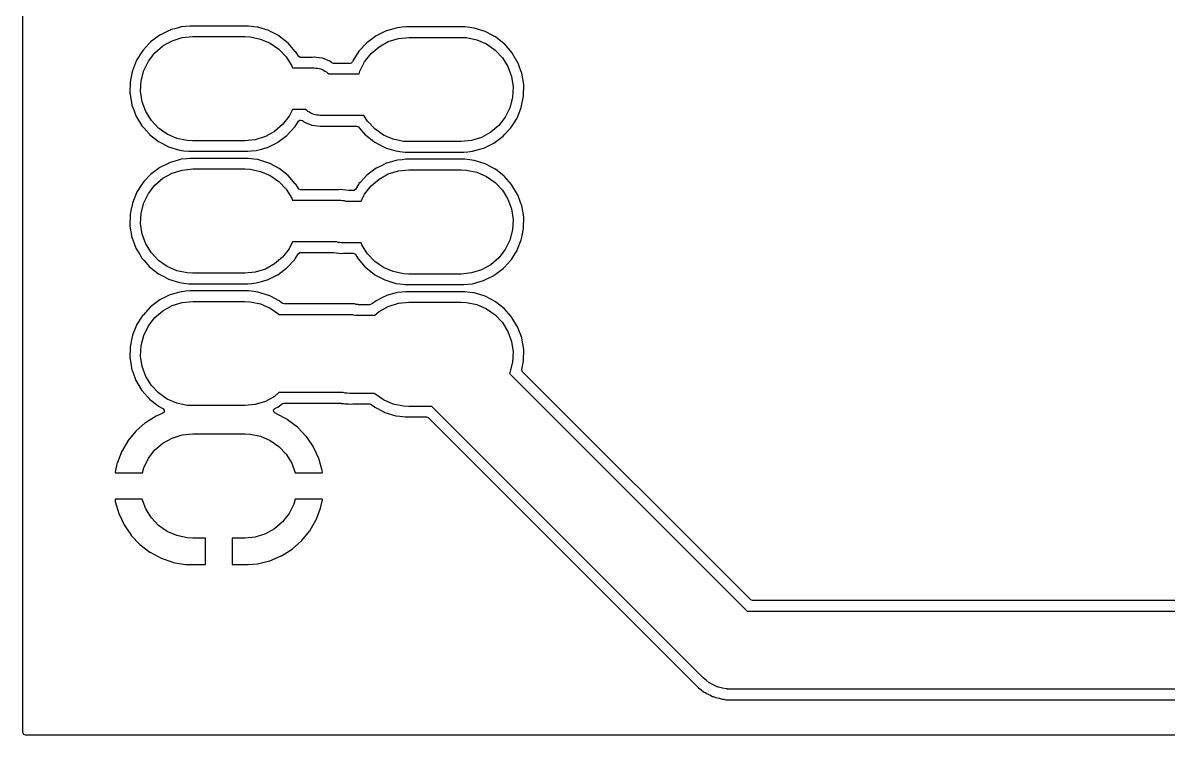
# Model space of a CAD drawing. Extents: x 114 to 158, y -94 to -66.7.
# Drawn here: x 114.05 to 136.01, y -93.98 to -80.32 of the extents above; entities that cross this region are included whole.
import ezdxf

# ---------------------------------------------------------------- set-up
doc = ezdxf.new("R2010")
doc.units = 0
doc.layers.add('BLACK', color=7, linetype='CONTINUOUS')

msp = doc.modelspace()

# ---------------------------------------------------------------- linework, layer by layer
at = {"layer": 'BLACK', "linetype": 'CONTINUOUS'}
for p, q in [((114.05, -93.9353), (114.05, -66.7439)), ((116.675, -80.5568), (116.498, -80.6888)), ((116.844, -80.4738), (116.675, -80.5568)), ((116.871, -80.4602), (116.844, -80.4738)), ((116.873, -80.4592), (116.871, -80.4602)), ((116.871, -80.4602), (116.871, -80.4602)), ((116.875, -80.4586), (116.873, -80.4592)), ((117.01, -80.4207), (116.875, -80.4586)), ((116.875, -80.4586), (116.875, -80.4586)), ((117.085, -80.3993), (117.01, -80.4207)), ((117.088, -80.3991), (117.085, -80.3993)), ((117.176, -80.391), (117.088, -80.3991)), ((117.088, -80.3991), (117.088, -80.3991)), ((117.249, -80.3843), (117.176, -80.391)), ((118.377, -80.3843), (117.249, -80.3843)), ((118.476, -80.3961), (118.377, -80.3843)), ((118.554, -80.4052), (118.476, -80.3961)), ((118.556, -80.4055), (118.554, -80.4052)), ((118.554, -80.4052), (118.554, -80.4052)), ((118.767, -80.4709), (118.556, -80.4055)), ((118.769, -80.472), (118.767, -80.4709)), ((118.795, -80.4861), (118.769, -80.472)), ((118.769, -80.472), (118.769, -80.472)), ((118.962, -80.5737), (118.795, -80.4861)), ((118.964, -80.5751), (118.962, -80.5737)), ((119.133, -80.7089), (118.964, -80.5751)), ((120.82, -80.572), (120.643, -80.704)), ((120.923, -80.5213), (120.82, -80.572)), ((121.016, -80.4754), (120.923, -80.5213)), ((121.018, -80.4744), (121.016, -80.4754)), ((121.016, -80.4754), (121.016, -80.4754)), ((121.02, -80.4738), (121.018, -80.4744)), ((121.208, -80.4207), (121.02, -80.4738)), ((121.02, -80.4738), (121.02, -80.4738)), ((121.23, -80.4145), (121.208, -80.4207)), ((121.233, -80.4143), (121.23, -80.4145)), ((121.321, -80.4062), (121.233, -80.4143)), ((121.233, -80.4143), (121.233, -80.4143)), ((121.394, -80.3995), (121.321, -80.4062)), ((122.522, -80.3995), (121.394, -80.3995)), ((122.621, -80.4113), (122.522, -80.3995)), ((122.698, -80.4204), (122.621, -80.4113)), ((122.701, -80.4207), (122.698, -80.4204)), ((122.698, -80.4204), (122.698, -80.4204)), ((122.911, -80.4861), (122.701, -80.4207)), ((122.913, -80.4872), (122.911, -80.4861)), ((123.046, -80.5568), (122.913, -80.4872)), ((122.913, -80.4872), (122.913, -80.4872)), ((123.107, -80.5889), (123.046, -80.5568)), ((116.463, -80.7271), (116.349, -80.8509)), ((116.497, -80.6905), (116.463, -80.7271)), ((116.498, -80.6888), (116.497, -80.6905)), ((116.581, -80.8952), (116.734, -80.7637)), ((116.734, -80.7637), (116.911, -80.6657)), ((116.911, -80.6657), (117.104, -80.6052)), ((117.104, -80.6052), (117.305, -80.5848)), ((117.305, -80.5848), (118.305, -80.5848)), ((118.305, -80.5848), (118.41, -80.5903)), ((118.41, -80.5903), (118.608, -80.6316)), ((118.608, -80.6316), (118.793, -80.7119)), ((118.793, -80.7119), (118.959, -80.8278)), ((119.135, -80.7103), (119.133, -80.7089)), ((119.133, -80.7089), (119.133, -80.7089)), ((119.137, -80.7119), (119.135, -80.7103)), ((119.273, -80.868), (119.137, -80.7119)), ((119.137, -80.7119), (119.137, -80.7119)), ((120.643, -80.704), (120.493, -80.8661)), ((120.726, -80.9104), (120.879, -80.7789)), ((120.879, -80.7789), (121.056, -80.6809)), ((121.056, -80.6809), (121.249, -80.6204)), ((121.249, -80.6204), (121.45, -80.6)), ((121.45, -80.6), (122.45, -80.6)), ((122.45, -80.6), (122.555, -80.6055)), ((122.555, -80.6055), (122.752, -80.6468)), ((122.752, -80.6468), (122.938, -80.7271)), ((122.938, -80.7271), (123.103, -80.843)), ((123.108, -80.5903), (123.107, -80.5889)), ((123.278, -80.7241), (123.108, -80.5903)), ((123.28, -80.7255), (123.278, -80.7241)), ((123.278, -80.7241), (123.278, -80.7241)), ((123.281, -80.7271), (123.28, -80.7255)), ((123.424, -80.8897), (123.281, -80.7271)), ((123.281, -80.7271), (123.281, -80.7271)), ((116.338, -80.868), (116.231, -81.0374)), ((116.347, -80.8528), (116.338, -80.868)), ((116.348, -80.8528), (116.347, -80.8528)), ((116.349, -80.8509), (116.348, -80.8528)), ((116.457, -81.0549), (116.581, -80.8952)), ((118.959, -80.8278), (119.097, -80.9747)), ((119.097, -80.9747), (119.204, -81.1464)), ((119.281, -80.8761), (119.273, -80.868)), ((119.282, -80.8781), (119.281, -80.8761)), ((119.331, -80.9604), (119.282, -80.8781)), ((119.282, -80.8781), (119.282, -80.8781)), ((119.338, -80.9699), (119.331, -80.9604)), ((119.373, -80.9843), (119.338, -80.9699)), ((119.592, -80.9843), (119.373, -80.9843)), ((119.599, -80.9839), (119.592, -80.9843)), ((119.632, -80.9795), (119.599, -80.9839)), ((119.635, -80.9791), (119.632, -80.9795)), ((119.638, -80.9795), (119.635, -80.9791)), ((119.674, -80.9843), (119.638, -80.9795)), ((119.788, -80.9993), (119.674, -80.9843)), ((119.792, -80.9998), (119.788, -80.9993)), ((119.788, -80.9993), (119.788, -80.9993)), ((119.795, -81.001), (119.792, -80.9998)), ((119.935, -81.059), (119.795, -81.001)), ((119.795, -81.001), (119.795, -81.001)), ((120.493, -80.8661), (120.376, -81.0526)), ((120.602, -81.0701), (120.726, -80.9104)), ((123.103, -80.843), (123.242, -80.9899)), ((123.242, -80.9899), (123.349, -81.1616)), ((123.425, -80.8913), (123.424, -80.8897)), ((123.427, -80.8933), (123.425, -80.8913)), ((123.523, -81.0547), (123.427, -80.8933)), ((123.427, -80.8933), (123.427, -80.8933)), ((116.21, -81.0894), (116.149, -81.2424)), ((116.23, -81.0395), (116.21, -81.0894)), ((116.231, -81.0374), (116.23, -81.0395)), ((116.317, -81.4318), (116.368, -81.2362)), ((116.368, -81.2362), (116.457, -81.0549)), ((119.204, -81.1464), (119.218, -81.1848)), ((119.218, -81.1848), (119.635, -81.1848)), ((119.635, -81.1848), (119.666, -81.1897)), ((119.666, -81.1897), (119.697, -81.1897)), ((119.697, -81.1897), (119.727, -81.1995)), ((119.727, -81.1995), (119.758, -81.2044)), ((119.758, -81.2044), (119.786, -81.2187)), ((119.786, -81.2187), (119.816, -81.2284)), ((119.816, -81.2284), (119.842, -81.2469)), ((119.938, -81.0603), (119.935, -81.059)), ((119.935, -81.059), (119.935, -81.059)), ((119.94, -81.0622), (119.938, -81.0603)), ((119.976, -81.0894), (119.94, -81.0622)), ((120.005, -81.0995), (119.976, -81.0894)), ((120.324, -81.0995), (120.005, -81.0995)), ((120.343, -81.0955), (120.324, -81.0995)), ((120.369, -81.0687), (120.343, -81.0955)), ((120.375, -81.0547), (120.369, -81.0687)), ((120.376, -81.0526), (120.375, -81.0547)), ((120.513, -81.2514), (120.602, -81.0701)), ((123.349, -81.1616), (123.419, -81.3513)), ((123.538, -81.081), (123.523, -81.0547)), ((123.539, -81.0831), (123.538, -81.081)), ((123.599, -81.2446), (123.539, -81.0831)), ((123.539, -81.0831), (123.539, -81.0831)), ((116.141, -81.2858), (116.106, -81.4588)), ((116.149, -81.2446), (116.141, -81.2858)), ((116.149, -81.2424), (116.149, -81.2446)), ((116.149, -81.2446), (116.149, -81.2446)), ((116.306, -81.6337), (116.317, -81.4318)), ((119.842, -81.2469), (119.87, -81.2612)), ((119.87, -81.2612), (119.892, -81.2835)), ((119.892, -81.2835), (119.915, -81.3)), ((119.915, -81.3), (120.5, -81.3)), ((120.5, -81.3), (120.513, -81.2514)), ((123.419, -81.3513), (123.449, -81.5511)), ((123.615, -81.288), (123.599, -81.2446)), ((123.652, -81.5054), (123.615, -81.288)), ((116.106, -81.4588), (116.103, -81.6794)), ((116.337, -81.8335), (116.306, -81.6337)), ((123.449, -81.5511), (123.438, -81.753)), ((123.649, -81.726), (123.652, -81.5054)), ((116.103, -81.6794), (116.104, -81.6816)), ((116.104, -81.6816), (116.106, -81.6946)), ((116.104, -81.6816), (116.104, -81.6816)), ((116.106, -81.6946), (116.141, -81.8968)), ((116.141, -81.8968), (116.141, -81.8989)), ((116.406, -82.0232), (116.337, -81.8335)), ((123.438, -81.753), (123.387, -81.9486)), ((123.612, -81.9141), (123.649, -81.7282)), ((123.649, -81.7282), (123.649, -81.726)), ((116.141, -81.8989), (116.141, -81.8989)), ((116.141, -81.8989), (116.175, -81.9892)), ((116.175, -81.9892), (116.217, -82.1038)), ((116.217, -82.1038), (116.218, -82.1058)), ((116.218, -82.1058), (116.218, -82.1058)), ((116.218, -82.1058), (116.325, -82.2855)), ((116.513, -82.1949), (116.406, -82.0232)), ((119.153, -82.1147), (119.029, -82.2744)), ((119.217, -81.9848), (119.153, -82.1147)), ((119.47, -81.9848), (119.217, -81.9848)), ((119.493, -82.0013), (119.47, -81.9848)), ((119.515, -82.0236), (119.493, -82.0013)), ((119.543, -82.0379), (119.515, -82.0236)), ((119.568, -82.0564), (119.543, -82.0379)), ((119.598, -82.0661), (119.568, -82.0564)), ((119.626, -82.0804), (119.598, -82.0661)), ((119.657, -82.0853), (119.626, -82.0804)), ((119.687, -82.0951), (119.657, -82.0853)), ((119.719, -82.0951), (119.687, -82.0951)), ((119.75, -82.1), (119.719, -82.0951)), ((120.589, -82.1), (119.75, -82.1)), ((120.658, -82.2101), (120.589, -82.1)), ((123.387, -81.9486), (123.298, -82.1299)), ((123.524, -82.1474), (123.536, -82.1169)), ((123.536, -82.1169), (123.605, -81.9445)), ((123.605, -81.9445), (123.606, -81.9424)), ((123.605, -81.9445), (123.605, -81.9445)), ((123.606, -81.9424), (123.612, -81.9141)), ((116.325, -82.2855), (116.33, -82.2935)), ((116.33, -82.2935), (116.331, -82.2951)), ((116.331, -82.2951), (116.331, -82.2951)), ((116.331, -82.2951), (116.367, -82.3356)), ((116.367, -82.3356), (116.475, -82.4593)), ((116.652, -82.3418), (116.513, -82.1949)), ((119.029, -82.2744), (118.876, -82.4059)), ((119.112, -82.4808), (119.262, -82.3187)), ((119.262, -82.3187), (119.268, -82.3087)), ((119.268, -82.3087), (119.331, -82.2082)), ((119.331, -82.2082), (119.362, -82.1865)), ((119.362, -82.1865), (119.373, -82.1853)), ((119.373, -82.1853), (119.379, -82.1853)), ((119.379, -82.1853), (119.409, -82.1954)), ((119.409, -82.1954), (119.423, -82.2057)), ((119.423, -82.2057), (119.445, -82.2226)), ((119.445, -82.2226), (119.445, -82.2226)), ((119.445, -82.2226), (119.447, -82.2245)), ((119.447, -82.2245), (119.45, -82.2258)), ((119.45, -82.2258), (119.59, -82.2838)), ((119.59, -82.2838), (119.59, -82.2838)), ((119.59, -82.2838), (119.593, -82.285)), ((119.593, -82.285), (119.596, -82.2855)), ((119.596, -82.2855), (119.596, -82.2855)), ((119.596, -82.2855), (119.747, -82.3053)), ((119.747, -82.3053), (119.75, -82.3057)), ((119.75, -82.3057), (119.786, -82.3009)), ((119.786, -82.3009), (119.793, -82.3005)), ((119.793, -82.3005), (120.445, -82.3005)), ((120.445, -82.3005), (120.482, -82.3172)), ((120.482, -82.3172), (120.498, -82.3356)), ((120.498, -82.3356), (120.62, -82.4745)), ((120.797, -82.357), (120.658, -82.2101)), ((123.174, -82.2896), (123.021, -82.4211)), ((123.298, -82.1299), (123.174, -82.2896)), ((123.291, -82.4593), (123.405, -82.3356)), ((123.405, -82.3356), (123.407, -82.3339)), ((123.405, -82.3356), (123.405, -82.3356)), ((123.407, -82.3339), (123.416, -82.3187)), ((123.416, -82.3187), (123.453, -82.2604)), ((123.453, -82.2604), (123.524, -82.1474)), ((116.475, -82.4593), (116.477, -82.4607)), ((116.477, -82.4607), (116.477, -82.4607)), ((116.477, -82.4607), (116.647, -82.5945)), ((116.817, -82.4577), (116.652, -82.3418)), ((117.003, -82.538), (116.817, -82.4577)), ((117.201, -82.5793), (117.003, -82.538)), ((118.699, -82.5039), (118.506, -82.5644)), ((118.876, -82.4059), (118.699, -82.5039)), ((118.935, -82.6128), (119.112, -82.4808)), ((120.62, -82.4745), (120.622, -82.4759)), ((120.622, -82.4759), (120.622, -82.4759)), ((120.622, -82.4759), (120.776, -82.5976)), ((120.962, -82.4729), (120.797, -82.357)), ((121.148, -82.5532), (120.962, -82.4729)), ((121.345, -82.5945), (121.148, -82.5532)), ((122.844, -82.5191), (122.651, -82.5796)), ((123.021, -82.4211), (122.844, -82.5191)), ((123.08, -82.628), (123.257, -82.496)), ((123.257, -82.496), (123.291, -82.4593)), ((116.647, -82.5945), (116.649, -82.5959)), ((116.649, -82.5959), (116.651, -82.597)), ((116.651, -82.597), (116.727, -82.637)), ((116.727, -82.637), (116.844, -82.6987)), ((116.844, -82.6987), (117.055, -82.7641)), ((117.055, -82.7641), (117.057, -82.7644)), ((117.057, -82.7644), (117.057, -82.7644)), ((117.057, -82.7644), (117.134, -82.7735)), ((117.134, -82.7735), (117.234, -82.7853)), ((117.305, -82.5848), (117.201, -82.5793)), ((118.305, -82.5848), (117.305, -82.5848)), ((118.506, -82.5644), (118.305, -82.5848)), ((118.434, -82.7786), (118.523, -82.7705)), ((118.523, -82.7705), (118.525, -82.7703)), ((118.523, -82.7705), (118.523, -82.7705)), ((118.525, -82.7703), (118.626, -82.7417)), ((118.626, -82.7417), (118.735, -82.711)), ((118.735, -82.711), (118.737, -82.7104)), ((118.735, -82.711), (118.735, -82.711)), ((118.737, -82.7104), (118.763, -82.6976)), ((118.763, -82.6976), (118.933, -82.6138)), ((118.933, -82.6138), (118.935, -82.6128)), ((120.776, -82.5976), (120.793, -82.6111)), ((120.793, -82.6111), (120.795, -82.6122)), ((120.795, -82.6122), (120.961, -82.6993)), ((120.961, -82.6993), (120.989, -82.7139)), ((120.989, -82.7139), (120.991, -82.7145)), ((120.991, -82.7145), (121.018, -82.7229)), ((121.018, -82.7229), (121.199, -82.7793)), ((121.45, -82.6), (121.345, -82.5945)), ((122.45, -82.6), (121.45, -82.6)), ((122.651, -82.5796), (122.45, -82.6)), ((122.67, -82.7855), (122.813, -82.7452)), ((122.813, -82.7452), (122.88, -82.7262)), ((122.88, -82.7262), (122.882, -82.7256)), ((122.88, -82.7262), (122.88, -82.7262)), ((122.882, -82.7256), (122.887, -82.7229)), ((122.887, -82.7229), (123.078, -82.629)), ((123.078, -82.629), (123.08, -82.628)), ((117.01, -82.9607), (116.875, -82.9986)), ((117.085, -82.9393), (117.01, -82.9607)), ((117.088, -82.9391), (117.085, -82.9393)), ((117.189, -82.9299), (117.088, -82.9391)), ((117.088, -82.9391), (117.088, -82.9391)), ((117.249, -82.9243), (117.189, -82.9299)), ((117.234, -82.7853), (118.361, -82.7853)), ((118.377, -82.9243), (117.249, -82.9243)), ((118.361, -82.7853), (118.434, -82.7786)), ((118.476, -82.9361), (118.377, -82.9243)), ((118.554, -82.9452), (118.476, -82.9361)), ((118.556, -82.9455), (118.554, -82.9452)), ((118.554, -82.9452), (118.554, -82.9452)), ((118.767, -83.0109), (118.556, -82.9455)), ((121.208, -82.9607), (121.02, -83.0138)), ((121.199, -82.7793), (121.202, -82.7796)), ((121.202, -82.7796), (121.202, -82.7796)), ((121.202, -82.7796), (121.279, -82.7887)), ((121.23, -82.9545), (121.208, -82.9607)), ((121.233, -82.9543), (121.23, -82.9545)), ((121.321, -82.9462), (121.233, -82.9543)), ((121.233, -82.9543), (121.233, -82.9543)), ((121.279, -82.7887), (121.378, -82.8005)), ((121.394, -82.9395), (121.321, -82.9462)), ((121.378, -82.8005), (122.506, -82.8005)), ((122.522, -82.9395), (121.394, -82.9395)), ((122.506, -82.8005), (122.579, -82.7938)), ((122.621, -82.9513), (122.522, -82.9395)), ((122.579, -82.7938), (122.667, -82.7857)), ((122.698, -82.9604), (122.621, -82.9513)), ((122.667, -82.7857), (122.67, -82.7855)), ((122.667, -82.7857), (122.667, -82.7857)), ((122.701, -82.9607), (122.698, -82.9604)), ((122.698, -82.9604), (122.698, -82.9604)), ((122.911, -83.0261), (122.701, -82.9607)), ((116.675, -83.0968), (116.498, -83.2288)), ((116.82, -83.0255), (116.675, -83.0968)), ((116.734, -83.3037), (116.911, -83.2057)), ((116.871, -83.0002), (116.82, -83.0255)), ((116.873, -82.9992), (116.871, -83.0002)), ((116.871, -83.0002), (116.871, -83.0002)), ((116.875, -82.9986), (116.873, -82.9992)), ((116.875, -82.9986), (116.875, -82.9986)), ((116.911, -83.2057), (117.104, -83.1452)), ((117.104, -83.1452), (117.305, -83.1248)), ((117.305, -83.1248), (118.305, -83.1248)), ((118.305, -83.1248), (118.41, -83.1303)), ((118.41, -83.1303), (118.608, -83.1716)), ((118.608, -83.1716), (118.793, -83.2519)), ((118.769, -83.012), (118.767, -83.0109)), ((118.795, -83.0261), (118.769, -83.012)), ((118.769, -83.012), (118.769, -83.012)), ((118.962, -83.1137), (118.795, -83.0261)), ((118.964, -83.1151), (118.962, -83.1137)), ((119.133, -83.2489), (118.964, -83.1151)), ((120.82, -83.112), (120.643, -83.244)), ((120.923, -83.0613), (120.82, -83.112)), ((121.016, -83.0154), (120.923, -83.0613)), ((121.018, -83.0144), (121.016, -83.0154)), ((121.016, -83.0154), (121.016, -83.0154)), ((121.02, -83.0138), (121.018, -83.0144)), ((121.02, -83.0138), (121.02, -83.0138)), ((121.056, -83.2209), (121.249, -83.1604)), ((121.249, -83.1604), (121.45, -83.14)), ((121.45, -83.14), (122.45, -83.14)), ((122.45, -83.14), (122.555, -83.1455)), ((122.555, -83.1455), (122.752, -83.1868)), ((122.752, -83.1868), (122.938, -83.2671)), ((122.913, -83.0272), (122.911, -83.0261)), ((123.046, -83.0968), (122.913, -83.0272)), ((122.913, -83.0272), (122.913, -83.0272)), ((123.107, -83.1289), (123.046, -83.0968)), ((123.108, -83.1303), (123.107, -83.1289)), ((123.278, -83.2641), (123.108, -83.1303)), ((116.338, -83.408), (116.231, -83.5774)), ((116.347, -83.3928), (116.338, -83.408)), ((116.348, -83.3927), (116.347, -83.3928)), ((116.349, -83.3909), (116.348, -83.3927)), ((116.376, -83.3613), (116.349, -83.3909)), ((116.497, -83.2305), (116.376, -83.3613)), ((116.498, -83.2288), (116.497, -83.2305)), ((116.581, -83.4352), (116.734, -83.3037)), ((118.793, -83.2519), (118.959, -83.3678)), ((118.959, -83.3678), (119.097, -83.5147)), ((119.135, -83.2503), (119.133, -83.2489)), ((119.133, -83.2489), (119.133, -83.2489)), ((119.137, -83.2519), (119.135, -83.2503)), ((119.273, -83.408), (119.137, -83.2519)), ((119.137, -83.2519), (119.137, -83.2519)), ((119.281, -83.4161), (119.273, -83.408)), ((119.282, -83.4181), (119.281, -83.4161)), ((119.331, -83.5004), (119.282, -83.4181)), ((119.282, -83.4181), (119.282, -83.4181)), ((120.492, -83.408), (120.424, -83.5166)), ((120.493, -83.4061), (120.492, -83.4079)), ((120.492, -83.4079), (120.492, -83.408)), ((120.515, -83.3832), (120.493, -83.4061)), ((120.642, -83.2457), (120.515, -83.3832)), ((120.643, -83.244), (120.642, -83.2457)), ((120.726, -83.4504), (120.879, -83.3189)), ((120.879, -83.3189), (121.056, -83.2209)), ((122.938, -83.2671), (123.103, -83.383)), ((123.103, -83.383), (123.242, -83.5299)), ((123.28, -83.2655), (123.278, -83.2641)), ((123.278, -83.2641), (123.278, -83.2641)), ((123.281, -83.2671), (123.28, -83.2655)), ((123.417, -83.422), (123.281, -83.2671)), ((123.281, -83.2671), (123.281, -83.2671)), ((123.425, -83.4313), (123.417, -83.422)), ((123.427, -83.4333), (123.425, -83.4313)), ((123.534, -83.6145), (123.427, -83.4333)), ((123.427, -83.4333), (123.427, -83.4333)), ((116.23, -83.5795), (116.15, -83.7795)), ((116.231, -83.5774), (116.23, -83.5795)), ((116.368, -83.7762), (116.457, -83.5949)), ((116.457, -83.5949), (116.581, -83.4352)), ((119.097, -83.5147), (119.204, -83.6864)), ((119.338, -83.5099), (119.331, -83.5004)), ((119.373, -83.5243), (119.338, -83.5099)), ((120.102, -83.5243), (119.373, -83.5243)), ((120.109, -83.5239), (120.102, -83.5243)), ((120.142, -83.5195), (120.109, -83.5239)), ((120.145, -83.5191), (120.142, -83.5195)), ((120.148, -83.5195), (120.145, -83.5191)), ((120.184, -83.5243), (120.148, -83.5195)), ((120.296, -83.5391), (120.184, -83.5243)), ((120.303, -83.5395), (120.296, -83.5391)), ((120.382, -83.5395), (120.303, -83.5395)), ((120.393, -83.5383), (120.382, -83.5395)), ((120.424, -83.5166), (120.393, -83.5383)), ((120.538, -83.74), (120.602, -83.6101)), ((120.602, -83.6101), (120.726, -83.4504)), ((123.242, -83.5299), (123.349, -83.7016)), ((123.538, -83.621), (123.534, -83.6145)), ((123.539, -83.6231), (123.538, -83.621)), ((123.599, -83.7846), (123.539, -83.6231)), ((123.539, -83.6231), (123.539, -83.6231)), ((116.149, -83.7846), (116.121, -83.9223)), ((116.15, -83.7795), (116.149, -83.7824)), ((116.149, -83.7824), (116.149, -83.7846)), ((116.149, -83.7846), (116.149, -83.7846)), ((116.317, -83.9718), (116.368, -83.7762)), ((119.204, -83.6864), (119.218, -83.7248)), ((119.218, -83.7248), (120.145, -83.7248)), ((120.145, -83.7248), (120.176, -83.7297)), ((120.176, -83.7297), (120.207, -83.7297)), ((120.207, -83.7297), (120.237, -83.7395)), ((120.237, -83.7395), (120.241, -83.74)), ((120.241, -83.74), (120.538, -83.74)), ((123.349, -83.7016), (123.419, -83.8913)), ((123.615, -83.828), (123.599, -83.7846)), ((123.652, -84.0454), (123.615, -83.828)), ((116.106, -83.9988), (116.103, -84.2194)), ((116.121, -83.9223), (116.106, -83.9988)), ((116.306, -84.1736), (116.317, -83.9718)), ((123.419, -83.8913), (123.449, -84.0911)), ((123.449, -84.0911), (123.438, -84.293)), ((123.649, -84.266), (123.652, -84.0454)), ((116.103, -84.2194), (116.141, -84.4368)), ((116.337, -84.3735), (116.306, -84.1736)), ((123.438, -84.293), (123.387, -84.4886)), ((123.622, -84.4016), (123.649, -84.2682)), ((123.649, -84.2682), (123.649, -84.266)), ((116.141, -84.4368), (116.141, -84.4389)), ((116.141, -84.4389), (116.141, -84.4389)), ((116.141, -84.4389), (116.157, -84.4824)), ((116.157, -84.4824), (116.217, -84.6438)), ((116.406, -84.5632), (116.337, -84.3735)), ((119.217, -84.5248), (119.153, -84.6547)), ((120.064, -84.5248), (119.217, -84.5248)), ((120.067, -84.5253), (120.064, -84.5248)), ((120.097, -84.5351), (120.067, -84.5253)), ((123.387, -84.4886), (123.298, -84.6699)), ((123.533, -84.6655), (123.605, -84.4845)), ((123.605, -84.4845), (123.606, -84.4824)), ((123.605, -84.4845), (123.605, -84.4845)), ((123.606, -84.4824), (123.615, -84.4358)), ((123.615, -84.4358), (123.622, -84.4016)), ((116.217, -84.6438), (116.218, -84.6458)), ((116.218, -84.6458), (116.218, -84.6458)), ((116.218, -84.6458), (116.289, -84.7644)), ((116.513, -84.7349), (116.406, -84.5632)), ((116.652, -84.8818), (116.513, -84.7349)), ((119.153, -84.6547), (119.029, -84.8144)), ((119.268, -84.8487), (119.331, -84.7482)), ((119.331, -84.7482), (119.362, -84.7265)), ((119.362, -84.7265), (119.373, -84.7253)), ((119.373, -84.7253), (120.002, -84.7253)), ((120.002, -84.7253), (120.008, -84.7257)), ((120.008, -84.7257), (120.16, -84.7457)), ((120.129, -84.5351), (120.097, -84.5351)), ((120.16, -84.54), (120.129, -84.5351)), ((120.537, -84.54), (120.16, -84.54)), ((120.16, -84.7457), (120.196, -84.7409)), ((120.196, -84.7409), (120.203, -84.7405)), ((120.203, -84.7405), (120.382, -84.7405)), ((120.382, -84.7405), (120.417, -84.7549)), ((120.551, -84.5784), (120.537, -84.54)), ((120.658, -84.7501), (120.551, -84.5784)), ((120.797, -84.897), (120.658, -84.7501)), ((123.298, -84.6699), (123.174, -84.8296)), ((123.416, -84.8587), (123.487, -84.7457)), ((123.487, -84.7457), (123.524, -84.6873)), ((123.524, -84.6873), (123.533, -84.6655)), ((116.289, -84.7644), (116.33, -84.8335)), ((116.33, -84.8335), (116.331, -84.8351)), ((116.331, -84.8351), (116.331, -84.8351)), ((116.331, -84.8351), (116.367, -84.8756)), ((116.367, -84.8756), (116.475, -84.9993)), ((116.817, -84.9977), (116.652, -84.8818)), ((118.876, -84.9459), (118.699, -85.0439)), ((119.029, -84.8144), (118.876, -84.9459)), ((119.112, -85.0208), (119.262, -84.8587)), ((119.262, -84.8587), (119.268, -84.8487)), ((120.417, -84.7549), (120.425, -84.7644)), ((120.425, -84.7644), (120.475, -84.8487)), ((120.475, -84.8487), (120.476, -84.8503)), ((120.476, -84.8503), (120.476, -84.8503)), ((120.476, -84.8503), (120.612, -85.005)), ((120.962, -85.0129), (120.797, -84.897)), ((123.021, -84.9611), (122.844, -85.0591)), ((123.174, -84.8296), (123.021, -84.9611)), ((123.291, -84.9993), (123.405, -84.8756)), ((123.405, -84.8756), (123.407, -84.8739)), ((123.405, -84.8756), (123.405, -84.8756)), ((123.407, -84.8739), (123.416, -84.8587)), ((116.475, -84.9993), (116.477, -85.0007)), ((116.477, -85.0007), (116.477, -85.0007)), ((116.477, -85.0007), (116.647, -85.1345)), ((116.647, -85.1345), (116.649, -85.1359)), ((116.649, -85.1359), (116.651, -85.137)), ((116.651, -85.137), (116.75, -85.1894)), ((116.75, -85.1894), (116.844, -85.2387)), ((117.003, -85.078), (116.817, -84.9977)), ((117.201, -85.1193), (117.003, -85.078)), ((117.305, -85.1248), (117.201, -85.1193)), ((118.305, -85.1248), (117.305, -85.1248)), ((118.506, -85.1044), (118.305, -85.1248)), ((118.699, -85.0439), (118.506, -85.1044)), ((118.763, -85.2376), (118.933, -85.1538)), ((118.933, -85.1538), (118.935, -85.1528)), ((118.935, -85.1528), (119.112, -85.0208)), ((120.612, -85.005), (120.62, -85.0145)), ((120.62, -85.0145), (120.622, -85.0159)), ((120.622, -85.0159), (120.622, -85.0159)), ((120.622, -85.0159), (120.792, -85.1497)), ((120.792, -85.1497), (120.793, -85.1511)), ((120.793, -85.1511), (120.795, -85.1522)), ((120.795, -85.1522), (120.961, -85.2393)), ((121.148, -85.0932), (120.962, -85.0129)), ((121.345, -85.1345), (121.148, -85.0932)), ((121.45, -85.14), (121.345, -85.1345)), ((122.45, -85.14), (121.45, -85.14)), ((122.651, -85.1196), (122.45, -85.14)), ((122.844, -85.0591), (122.651, -85.1196)), ((123.031, -85.1923), (123.08, -85.168)), ((123.08, -85.168), (123.257, -85.036)), ((123.257, -85.036), (123.291, -84.9993)), ((116.844, -85.2387), (117.055, -85.3041)), ((117.055, -85.3041), (117.057, -85.3044)), ((117.057, -85.3044), (117.057, -85.3044)), ((117.057, -85.3044), (117.134, -85.3135)), ((117.134, -85.3135), (117.234, -85.3253)), ((117.234, -85.3253), (118.361, -85.3253)), ((118.361, -85.3253), (118.434, -85.3186)), ((118.434, -85.3186), (118.523, -85.3105)), ((118.523, -85.3105), (118.525, -85.3103)), ((118.523, -85.3105), (118.523, -85.3105)), ((118.525, -85.3103), (118.626, -85.2817)), ((118.626, -85.2817), (118.735, -85.251)), ((118.735, -85.251), (118.737, -85.2504)), ((118.735, -85.251), (118.735, -85.251)), ((118.737, -85.2504), (118.763, -85.2376)), ((120.961, -85.2393), (120.989, -85.2539)), ((120.989, -85.2539), (121.199, -85.3193)), ((121.199, -85.3193), (121.202, -85.3196)), ((121.202, -85.3196), (121.202, -85.3196)), ((121.202, -85.3196), (121.279, -85.3287)), ((121.279, -85.3287), (121.378, -85.3405)), ((121.378, -85.3405), (122.506, -85.3405)), ((122.506, -85.3405), (122.579, -85.3338)), ((122.579, -85.3338), (122.667, -85.3257)), ((122.667, -85.3257), (122.67, -85.3255)), ((122.667, -85.3257), (122.667, -85.3257)), ((122.67, -85.3255), (122.771, -85.2969)), ((122.771, -85.2969), (122.88, -85.2662)), ((122.88, -85.2662), (122.882, -85.2656)), ((122.88, -85.2662), (122.88, -85.2662)), ((122.882, -85.2656), (122.908, -85.2528)), ((122.908, -85.2528), (123.031, -85.1923)), ((116.844, -85.5538), (116.675, -85.6368)), ((116.871, -85.5402), (116.844, -85.5538)), ((116.873, -85.5392), (116.871, -85.5402)), ((116.871, -85.5402), (116.871, -85.5402)), ((116.875, -85.5386), (116.873, -85.5392)), ((117.01, -85.5007), (116.875, -85.5386)), ((116.875, -85.5386), (116.875, -85.5386)), ((117.085, -85.4793), (117.01, -85.5007)), ((117.088, -85.4791), (117.085, -85.4793)), ((117.176, -85.471), (117.088, -85.4791)), ((117.088, -85.4791), (117.088, -85.4791)), ((117.249, -85.4643), (117.176, -85.471)), ((118.377, -85.4643), (117.249, -85.4643)), ((118.476, -85.4761), (118.377, -85.4643)), ((118.554, -85.4852), (118.476, -85.4761)), ((118.556, -85.4855), (118.554, -85.4852)), ((118.554, -85.4852), (118.554, -85.4852)), ((118.767, -85.5509), (118.556, -85.4855)), ((118.769, -85.552), (118.767, -85.5509)), ((118.795, -85.5661), (118.769, -85.552)), ((118.769, -85.552), (118.769, -85.552)), ((118.962, -85.6537), (118.795, -85.5661)), ((120.959, -85.5833), (120.82, -85.652)), ((121.016, -85.5554), (120.959, -85.5833)), ((121.018, -85.5544), (121.016, -85.5554)), ((121.016, -85.5554), (121.016, -85.5554)), ((121.02, -85.5538), (121.018, -85.5544)), ((121.208, -85.5007), (121.02, -85.5538)), ((121.02, -85.5538), (121.02, -85.5538)), ((121.23, -85.4945), (121.208, -85.5007)), ((121.233, -85.4943), (121.23, -85.4945)), ((121.321, -85.4862), (121.233, -85.4943)), ((121.233, -85.4943), (121.233, -85.4943)), ((121.394, -85.4795), (121.321, -85.4862)), ((122.522, -85.4795), (121.394, -85.4795)), ((122.621, -85.4913), (122.522, -85.4795)), ((122.698, -85.5004), (122.621, -85.4913)), ((122.701, -85.5007), (122.698, -85.5004)), ((122.698, -85.5004), (122.698, -85.5004)), ((122.703, -85.5014), (122.701, -85.5007)), ((122.891, -85.5597), (122.703, -85.5014)), ((122.911, -85.5661), (122.891, -85.5597)), ((122.913, -85.5672), (122.911, -85.5661)), ((123.105, -85.6678), (122.913, -85.5672)), ((122.913, -85.5672), (122.913, -85.5672)), ((116.497, -85.7705), (116.353, -85.9259)), ((116.498, -85.7688), (116.497, -85.7705)), ((116.675, -85.6368), (116.498, -85.7688)), ((116.581, -85.9752), (116.734, -85.8437)), ((116.734, -85.8437), (116.911, -85.7457)), ((116.911, -85.7457), (117.104, -85.6852)), ((117.104, -85.6852), (117.305, -85.6648)), ((117.305, -85.6648), (118.305, -85.6648)), ((118.305, -85.6648), (118.41, -85.6703)), ((118.41, -85.6703), (118.608, -85.7116)), ((118.608, -85.7116), (118.793, -85.7919)), ((118.793, -85.7919), (118.959, -85.9078)), ((118.964, -85.6551), (118.962, -85.6537)), ((119.025, -85.7038), (118.964, -85.6551)), ((118.964, -85.6551), (118.964, -85.6551)), ((119.056, -85.7143), (119.025, -85.7038)), ((120.242, -85.7143), (119.056, -85.7143)), ((120.248, -85.7139), (120.242, -85.7143)), ((120.279, -85.71), (120.248, -85.7139)), ((120.281, -85.7097), (120.279, -85.71)), ((120.279, -85.71), (120.279, -85.71)), ((120.33, -85.7134), (120.281, -85.7097)), ((120.34, -85.7142), (120.33, -85.7134)), ((120.343, -85.7143), (120.34, -85.7142)), ((120.398, -85.7143), (120.343, -85.7143)), ((120.405, -85.7146), (120.398, -85.7143)), ((120.427, -85.7194), (120.405, -85.7146)), ((120.436, -85.7212), (120.427, -85.7194)), ((120.442, -85.722), (120.436, -85.7212)), ((120.447, -85.7224), (120.442, -85.722)), ((120.474, -85.7245), (120.447, -85.7224)), ((120.476, -85.7252), (120.474, -85.7245)), ((120.485, -85.7276), (120.476, -85.7252)), ((120.476, -85.7252), (120.476, -85.7252)), ((120.498, -85.7295), (120.485, -85.7276)), ((120.7, -85.7295), (120.498, -85.7295)), ((120.729, -85.7198), (120.7, -85.7295)), ((120.751, -85.7038), (120.729, -85.7198)), ((120.82, -85.652), (120.751, -85.7038)), ((120.879, -85.8589), (121.056, -85.7609)), ((121.056, -85.7609), (121.249, -85.7004)), ((121.249, -85.7004), (121.45, -85.68)), ((121.45, -85.68), (122.45, -85.68)), ((122.45, -85.68), (122.555, -85.6855)), ((122.555, -85.6855), (122.752, -85.7268)), ((122.752, -85.7268), (122.938, -85.8071)), ((122.938, -85.8071), (123.103, -85.923)), ((123.107, -85.6689), (123.105, -85.6678)), ((123.108, -85.6703), (123.107, -85.6689)), ((123.278, -85.8041), (123.108, -85.6703)), ((123.28, -85.8055), (123.278, -85.8041)), ((123.278, -85.8041), (123.278, -85.8041)), ((123.281, -85.8071), (123.28, -85.8055)), ((123.405, -85.948), (123.281, -85.8071)), ((123.281, -85.8071), (123.281, -85.8071)), ((116.338, -85.948), (116.231, -86.1174)), ((116.347, -85.9328), (116.338, -85.948)), ((116.348, -85.9327), (116.347, -85.9328)), ((116.349, -85.9309), (116.348, -85.9327)), ((116.353, -85.9259), (116.349, -85.9309)), ((116.457, -86.1349), (116.581, -85.9752)), ((118.959, -85.9078), (118.965, -85.9148)), ((118.965, -85.9148), (120.305, -85.9148)), ((120.305, -85.9148), (120.358, -85.9181)), ((120.358, -85.9181), (120.371, -85.9178)), ((120.371, -85.9178), (120.379, -85.9194)), ((120.379, -85.9194), (120.398, -85.9206)), ((120.398, -85.9206), (120.436, -85.93)), ((120.436, -85.93), (120.796, -85.93)), ((120.796, -85.93), (120.879, -85.8589)), ((123.103, -85.923), (123.242, -86.0699)), ((123.425, -85.9713), (123.405, -85.948)), ((123.427, -85.9733), (123.425, -85.9713)), ((123.523, -86.1347), (123.427, -85.9733)), ((123.427, -85.9733), (123.427, -85.9733)), ((116.23, -86.1195), (116.153, -86.3129)), ((116.231, -86.1174), (116.23, -86.1195)), ((116.368, -86.3162), (116.457, -86.1349)), ((123.242, -86.0699), (123.349, -86.2416)), ((123.349, -86.2416), (123.419, -86.4313)), ((123.538, -86.161), (123.523, -86.1347)), ((123.539, -86.1631), (123.538, -86.161)), ((123.614, -86.3658), (123.539, -86.1631)), ((123.539, -86.1631), (123.539, -86.1631)), ((116.146, -86.3398), (116.106, -86.5388)), ((116.149, -86.3246), (116.146, -86.3398)), ((116.153, -86.3129), (116.149, -86.3224)), ((116.149, -86.3224), (116.149, -86.3246)), ((116.149, -86.3246), (116.149, -86.3246)), ((116.317, -86.5118), (116.368, -86.3162)), ((123.419, -86.4313), (123.449, -86.6311)), ((123.615, -86.368), (123.614, -86.3658)), ((123.652, -86.5854), (123.615, -86.368)), ((116.106, -86.5388), (116.103, -86.7594)), ((116.306, -86.7137), (116.317, -86.5118)), ((116.337, -86.9135), (116.306, -86.7137)), ((123.449, -86.6311), (123.438, -86.833)), ((123.649, -86.806), (123.652, -86.5854)), ((116.103, -86.7594), (116.104, -86.7616)), ((116.104, -86.7616), (116.104, -86.7616)), ((116.104, -86.7616), (116.106, -86.7746)), ((116.106, -86.7746), (116.141, -86.9768)), ((116.406, -87.1032), (116.337, -86.9135)), ((123.438, -86.833), (123.387, -87.0286)), ((123.616, -86.9712), (123.649, -86.806)), ((116.141, -86.9768), (116.141, -86.9789)), ((116.141, -86.9789), (116.141, -86.9789)), ((116.141, -86.9789), (116.155, -87.0154)), ((116.155, -87.0154), (116.217, -87.1838)), ((116.513, -87.2749), (116.406, -87.1032)), ((123.387, -87.0286), (123.378, -87.0474)), ((123.378, -87.0474), (127.935, -91.6044)), ((123.615, -86.9807), (123.616, -86.9712)), ((123.63, -87.0154), (123.615, -86.9807)), ((128.004, -91.3895), (123.63, -87.0154)), ((116.217, -87.1838), (116.33, -87.3735)), ((116.33, -87.3735), (116.331, -87.3751)), ((116.331, -87.3751), (116.331, -87.3751)), ((116.331, -87.3751), (116.444, -87.5033)), ((116.652, -87.4218), (116.513, -87.2749)), ((116.444, -87.5033), (116.475, -87.5393)), ((116.475, -87.5393), (116.477, -87.5407)), ((116.477, -87.5407), (116.477, -87.5407)), ((116.477, -87.5407), (116.634, -87.6641)), ((116.817, -87.5377), (116.652, -87.4218)), ((117.003, -87.618), (116.817, -87.5377)), ((118.699, -87.5839), (118.506, -87.6444)), ((118.876, -87.4859), (118.699, -87.5839)), ((118.959, -87.4148), (118.876, -87.4859)), ((120.189, -87.4148), (118.959, -87.4148)), ((120.227, -87.4242), (120.189, -87.4148)), ((120.245, -87.4254), (120.227, -87.4242)), ((120.253, -87.427), (120.245, -87.4254)), ((120.266, -87.4267), (120.253, -87.427)), ((120.32, -87.43), (120.266, -87.4267)), ((120.79, -87.43), (120.32, -87.43)), ((120.797, -87.437), (120.79, -87.43)), ((120.962, -87.5529), (120.797, -87.437)), ((121.148, -87.6332), (120.962, -87.5529)), ((116.732, -87.81), (116.606, -87.8633)), ((116.634, -87.6641), (116.649, -87.6759)), ((116.649, -87.6759), (116.732, -87.7197)), ((116.732, -87.7197), (116.735, -87.7215)), ((116.756, -87.7877), (116.732, -87.81)), ((116.735, -87.7215), (116.759, -87.7504)), ((116.759, -87.7504), (116.756, -87.7877)), ((117.201, -87.6593), (117.003, -87.618)), ((117.305, -87.6648), (117.201, -87.6593)), ((118.305, -87.6648), (117.305, -87.6648)), ((118.506, -87.6444), (118.305, -87.6648)), ((118.856, -87.7477), (118.881, -87.7197)), ((118.858, -87.7851), (118.856, -87.7477)), ((118.886, -87.81), (118.858, -87.7851)), ((118.881, -87.7197), (118.903, -87.7084)), ((118.909, -87.8178), (118.886, -87.81)), ((118.903, -87.7084), (118.935, -87.6928)), ((118.913, -87.8194), (118.909, -87.8178)), ((119.123, -87.9322), (118.913, -87.8194)), ((118.935, -87.6928), (119.026, -87.625)), ((119.026, -87.625), (119.055, -87.6153)), ((119.055, -87.6153), (120.126, -87.6153)), ((120.126, -87.6153), (120.14, -87.6172)), ((120.14, -87.6172), (120.148, -87.6196)), ((120.148, -87.6196), (120.148, -87.6196)), ((120.148, -87.6196), (120.151, -87.6203)), ((120.151, -87.6203), (120.178, -87.6224)), ((120.178, -87.6224), (120.183, -87.6228)), ((120.183, -87.6228), (120.189, -87.6236)), ((120.189, -87.6236), (120.196, -87.625)), ((120.196, -87.625), (120.22, -87.6302)), ((120.22, -87.6302), (120.226, -87.6305)), ((120.226, -87.6305), (120.281, -87.6305)), ((120.281, -87.6305), (120.285, -87.6306)), ((120.285, -87.6306), (120.295, -87.6314)), ((120.295, -87.6314), (120.343, -87.6351)), ((120.343, -87.6351), (120.346, -87.6348)), ((120.346, -87.6348), (120.377, -87.6309)), ((120.346, -87.6348), (120.346, -87.6348)), ((120.377, -87.6309), (120.383, -87.6305)), ((120.383, -87.6305), (120.699, -87.6305)), ((120.699, -87.6305), (120.73, -87.641)), ((120.73, -87.641), (120.792, -87.6897)), ((120.792, -87.6897), (120.792, -87.6897)), ((120.792, -87.6897), (120.793, -87.6911)), ((120.793, -87.6911), (120.795, -87.6922)), ((120.795, -87.6922), (120.972, -87.7851)), ((120.972, -87.7851), (120.989, -87.7939)), ((120.989, -87.7939), (121.199, -87.8593)), ((121.345, -87.6745), (121.148, -87.6332)), ((121.45, -87.68), (121.345, -87.6745)), ((121.889, -87.68), (121.45, -87.68)), ((127.094, -92.8847), (121.889, -87.68)), ((116.397, -87.9947), (116.218, -88.1525)), ((116.401, -87.9923), (116.397, -87.9947)), ((116.603, -87.8651), (116.401, -87.9923)), ((116.606, -87.8633), (116.603, -87.8651)), ((119.126, -87.9343), (119.123, -87.9322)), ((119.316, -88.0793), (119.126, -87.9343)), ((121.199, -87.8593), (121.202, -87.8596)), ((121.202, -87.8596), (121.202, -87.8596)), ((121.202, -87.8596), (121.279, -87.8687)), ((121.279, -87.8687), (121.378, -87.8805)), ((121.378, -87.8805), (121.786, -87.8805)), ((121.786, -87.8805), (121.821, -87.8949)), ((121.821, -87.8949), (126.942, -93.0164)), ((116.216, -88.1554), (116.064, -88.3398)), ((116.218, -88.1525), (116.216, -88.1554)), ((116.911, -88.2857), (117.104, -88.2252)), ((117.104, -88.2252), (117.305, -88.2048)), ((117.305, -88.2048), (118.305, -88.2048)), ((118.305, -88.2048), (118.41, -88.2103)), ((118.41, -88.2103), (118.608, -88.2516)), ((118.608, -88.2516), (118.793, -88.3319)), ((119.319, -88.0819), (119.316, -88.0793)), ((119.483, -88.2554), (119.319, -88.0819)), ((119.485, -88.2584), (119.483, -88.2554)), ((119.62, -88.4559), (119.485, -88.2584)), ((116.062, -88.3431), (115.942, -88.5494)), ((116.064, -88.3398), (116.062, -88.3431)), ((116.581, -88.5152), (116.734, -88.3837)), ((116.734, -88.3837), (116.911, -88.2857)), ((118.793, -88.3319), (118.959, -88.4478)), ((118.959, -88.4478), (119.097, -88.5947)), ((119.621, -88.4593), (119.62, -88.4559)), ((119.722, -88.6757), (119.621, -88.4593)), ((115.94, -88.5529), (115.855, -88.7758)), ((115.942, -88.5494), (115.94, -88.5529)), ((116.368, -88.8562), (116.457, -88.6749)), ((116.457, -88.6749), (116.581, -88.5152)), ((119.097, -88.5947), (119.204, -88.7664)), ((119.724, -88.6793), (119.722, -88.6757)), ((119.789, -88.909), (119.724, -88.6793)), ((115.853, -88.7796), (115.82, -88.9413)), ((115.855, -88.7758), (115.853, -88.7796)), ((116.343, -88.9508), (116.368, -88.8562)), ((119.204, -88.7664), (119.272, -88.9508)), ((119.79, -88.9129), (119.789, -88.909)), ((119.793, -88.9432), (119.79, -88.9129)), ((115.82, -88.9413), (115.821, -88.9486)), ((115.821, -88.9486), (115.824, -88.9508)), ((115.824, -88.9508), (116.343, -88.9508)), ((119.272, -88.9508), (119.784, -88.9508)), ((119.784, -88.9508), (119.791, -88.9479)), ((119.791, -88.9479), (119.793, -88.9432)), ((115.819, -89.4617), (115.817, -89.4664)), ((115.817, -89.4664), (115.821, -89.4967)), ((115.826, -89.4588), (115.819, -89.4617)), ((115.821, -89.4967), (115.822, -89.5006)), ((115.822, -89.5006), (115.887, -89.7303)), ((116.339, -89.4588), (115.826, -89.4588)), ((116.406, -89.6432), (116.339, -89.4588)), ((119.242, -89.5534), (119.153, -89.7347)), ((119.267, -89.4588), (119.242, -89.5534)), ((119.786, -89.4588), (119.267, -89.4588)), ((119.757, -89.63), (119.791, -89.4683)), ((119.789, -89.461), (119.786, -89.4588)), ((119.791, -89.4683), (119.789, -89.461)), ((115.887, -89.7303), (115.888, -89.7339)), ((115.888, -89.7339), (115.989, -89.9503)), ((116.513, -89.8149), (116.406, -89.6432)), ((119.153, -89.7347), (119.029, -89.8944)), ((119.67, -89.8567), (119.756, -89.6338)), ((119.756, -89.6338), (119.757, -89.63)), ((115.989, -89.9503), (115.991, -89.9537)), ((115.991, -89.9537), (116.125, -90.1512)), ((116.652, -89.9618), (116.513, -89.8149)), ((116.817, -90.0777), (116.652, -89.9618)), ((119.029, -89.8944), (118.876, -90.0259)), ((119.549, -90.0665), (119.669, -89.8602)), ((119.669, -89.8602), (119.67, -89.8567)), ((116.125, -90.1512), (116.127, -90.1542)), ((116.127, -90.1542), (116.292, -90.3277)), ((117.003, -90.158), (116.817, -90.0777)), ((117.201, -90.1993), (117.003, -90.158)), ((117.305, -90.2048), (117.201, -90.1993)), ((117.551, -90.2048), (117.305, -90.2048)), ((117.551, -90.7031), (117.551, -90.2048)), ((118.305, -90.2048), (118.059, -90.2048)), ((118.059, -90.2048), (118.059, -90.7031)), ((118.506, -90.1844), (118.305, -90.2048)), ((118.699, -90.1239), (118.506, -90.1844)), ((118.876, -90.0259), (118.699, -90.1239)), ((119.395, -90.2542), (119.546, -90.0698)), ((119.546, -90.0698), (119.549, -90.0665)), ((116.292, -90.3277), (116.294, -90.3303)), ((116.294, -90.3303), (116.484, -90.4753)), ((119.008, -90.5445), (119.21, -90.4173)), ((119.21, -90.4173), (119.213, -90.4149)), ((119.213, -90.4149), (119.392, -90.2571)), ((119.392, -90.2571), (119.395, -90.2542)), ((116.484, -90.4753), (116.487, -90.4774)), ((116.487, -90.4774), (116.698, -90.5902)), ((116.698, -90.5902), (116.701, -90.5918)), ((116.701, -90.5918), (116.927, -90.6695)), ((116.927, -90.6695), (116.931, -90.6705)), ((116.931, -90.6705), (117.167, -90.7112)), ((118.549, -90.6978), (118.781, -90.6408)), ((118.781, -90.6408), (118.785, -90.6396)), ((118.785, -90.6396), (119.004, -90.5463)), ((119.004, -90.5463), (119.008, -90.5445)), ((117.167, -90.7112), (117.17, -90.7115)), ((117.17, -90.7115), (117.197, -90.7128)), ((117.197, -90.7128), (117.198, -90.7128)), ((117.198, -90.7128), (117.541, -90.7128)), ((117.541, -90.7128), (117.548, -90.7099)), ((117.548, -90.7099), (117.551, -90.7031)), ((118.059, -90.7031), (118.062, -90.7099)), ((118.062, -90.7099), (118.069, -90.7128)), ((118.069, -90.7128), (118.365, -90.7128)), ((118.365, -90.7128), (118.367, -90.7127)), ((118.367, -90.7127), (118.545, -90.6984)), ((118.545, -90.6984), (118.549, -90.6978)), ((128.038, -91.4039), (128.004, -91.3895)), ((153.967, -91.4039), (128.038, -91.4039)), ((127.935, -91.6044), (154.071, -91.6044)), ((126.942, -93.0164), (126.943, -93.0173)), ((126.943, -93.0173), (126.975, -93.0512)), ((126.975, -93.0512), (127, -93.0776)), ((127, -93.0776), (127.049, -93.112)), ((127.152, -92.9305), (127.094, -92.8847)), ((127.208, -92.9784), (127.152, -92.9305)), ((127.22, -92.9843), (127.208, -92.9784)), ((127.23, -92.9925), (127.22, -92.9843)), ((127.297, -93.0238), (127.23, -92.9925)), ((127.363, -93.0574), (127.297, -93.0238)), ((127.376, -93.0605), (127.363, -93.0574)), ((127.388, -93.0661), (127.376, -93.0605)), ((127.46, -93.0811), (127.388, -93.0661)), ((127.532, -93.0986), (127.46, -93.0811)), ((127.049, -93.112), (127.052, -93.1141)), ((127.052, -93.1141), (127.098, -93.152)), ((127.098, -93.152), (127.127, -93.1668)), ((127.127, -93.1668), (127.132, -93.1701)), ((127.132, -93.1701), (127.158, -93.1884)), ((127.158, -93.1884), (127.188, -93.2013)), ((127.188, -93.2013), (127.213, -93.2122)), ((127.213, -93.2122), (127.217, -93.2137)), ((127.217, -93.2137), (127.218, -93.2144)), ((127.218, -93.2144), (127.27, -93.2415)), ((127.27, -93.2415), (127.283, -93.2452)), ((127.283, -93.2452), (127.3, -93.2503)), ((127.3, -93.2503), (127.306, -93.2524)), ((127.306, -93.2524), (127.333, -93.2641)), ((127.333, -93.2641), (127.333, -93.2641)), ((127.333, -93.2641), (127.336, -93.2651)), ((127.336, -93.2651), (127.394, -93.2773)), ((127.394, -93.2773), (127.398, -93.2782)), ((127.398, -93.2782), (127.455, -93.2947)), ((127.455, -93.2947), (127.458, -93.2949)), ((127.458, -93.2949), (127.458, -93.2949)), ((127.458, -93.2949), (127.487, -93.2972)), ((127.487, -93.2972), (127.493, -93.298)), ((127.493, -93.298), (127.506, -93.3008)), ((127.506, -93.3008), (127.525, -93.3046)), ((127.525, -93.3046), (127.531, -93.3049)), ((127.531, -93.3049), (127.586, -93.3049)), ((127.55, -93.0998), (127.532, -93.0986)), ((127.558, -93.1014), (127.55, -93.0998)), ((127.571, -93.1011), (127.558, -93.1014)), ((127.624, -93.1044), (127.571, -93.1011)), ((127.586, -93.3049), (127.59, -93.305)), ((127.59, -93.305), (127.648, -93.3095)), ((154.381, -93.1044), (127.624, -93.1044)), ((127.648, -93.3095), (127.65, -93.3092)), ((127.65, -93.3092), (127.681, -93.3053)), ((127.65, -93.3092), (127.65, -93.3092)), ((127.681, -93.3053), (127.687, -93.3049)), ((127.687, -93.3049), (154.367, -93.3049)), ((114.065, -93.9699), (114.05, -93.9353)), ((114.099, -93.9843), (114.065, -93.9699)), ((157.914, -93.9843), (114.099, -93.9843))]:
    msp.add_line(p, q, dxfattribs=at)

doc.saveas('drawing.dxf')
